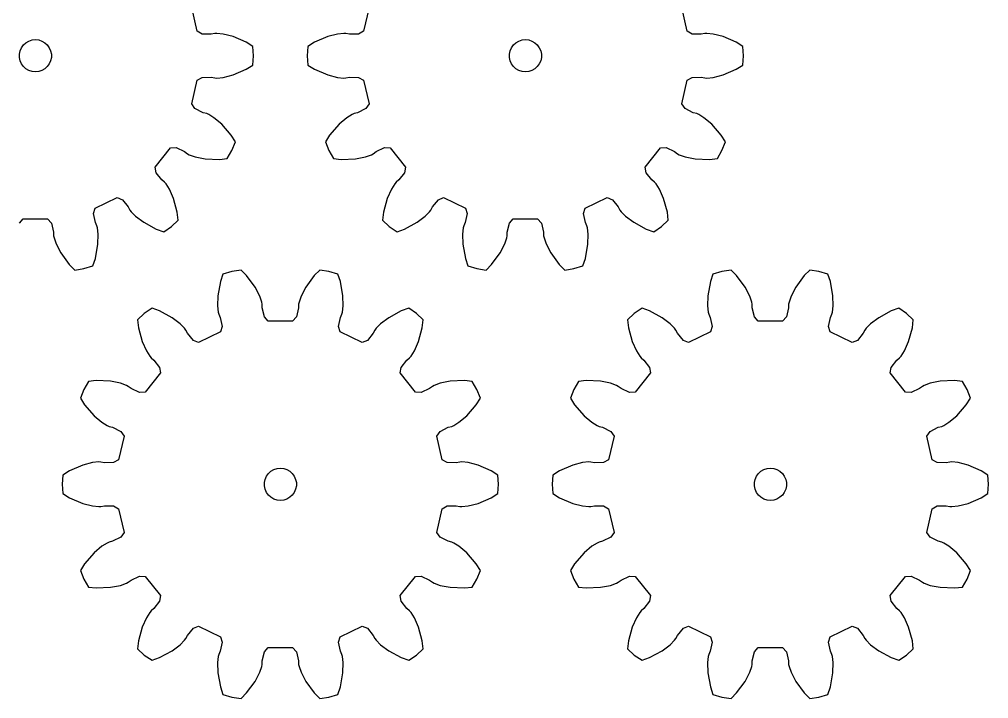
# Model space of a CAD drawing. Extents: x 0 to 178, y 0 to 240.
# Drawn here: x 87.5 to 178, y 0 to 63.4 of the extents above; entities that cross this region are included whole.
import ezdxf

# ---------------------------------------------------------------- set-up
doc = ezdxf.new("R2010")
doc.units = 0

msp = doc.modelspace()

# ---------------------------------------------------------------- linework, layer by layer
for p, q in [((104.088, 62.251), (103.581, 64.471)), ((120.137, 64.471), (119.631, 62.251)), ((149.831, 62.251), (149.325, 64.471)), ((104.554, 61.994), (104.088, 62.251)), ((105.412, 61.982), (104.554, 61.994)), ((105.741, 62.047), (105.412, 61.982)), ((105.94, 62.056), (105.741, 62.047)), ((106.514, 61.995), (105.94, 62.056)), ((107.439, 61.754), (106.514, 61.995)), ((108.665, 61.23), (107.439, 61.754)), ((116.28, 61.754), (115.054, 61.23)), ((117.204, 61.995), (116.28, 61.754)), ((117.778, 62.056), (117.204, 61.995)), ((117.977, 62.047), (117.778, 62.056)), ((118.306, 61.982), (117.977, 62.047)), ((119.165, 61.994), (118.306, 61.982)), ((119.631, 62.251), (119.165, 61.994)), ((150.297, 61.994), (149.831, 62.251)), ((151.156, 61.982), (150.297, 61.994)), ((151.485, 62.047), (151.156, 61.982)), ((151.684, 62.056), (151.485, 62.047)), ((152.258, 61.995), (151.684, 62.056)), ((153.182, 61.754), (152.258, 61.995)), ((154.408, 61.23), (153.182, 61.754)), ((87.561, 60.436), (87.688, 60.722)), ((87.688, 60.722), (87.873, 60.976)), ((87.873, 60.976), (88.106, 61.186)), ((88.106, 61.186), (88.377, 61.343)), ((88.377, 61.343), (88.675, 61.44)), ((88.675, 61.44), (88.987, 61.472)), ((88.987, 61.472), (89.299, 61.44)), ((89.299, 61.44), (89.597, 61.343)), ((89.597, 61.343), (89.869, 61.186)), ((89.869, 61.186), (90.102, 60.976)), ((90.102, 60.976), (90.286, 60.722)), ((90.286, 60.722), (90.414, 60.436)), ((109.294, 60.84), (108.665, 61.23)), ((109.359, 59.972), (109.294, 60.84)), ((114.424, 60.84), (114.359, 59.972)), ((115.054, 61.23), (114.424, 60.84)), ((133.304, 60.436), (133.432, 60.722)), ((133.432, 60.722), (133.616, 60.976)), ((133.616, 60.976), (133.849, 61.186)), ((133.849, 61.186), (134.121, 61.343)), ((134.121, 61.343), (134.419, 61.44)), ((134.419, 61.44), (134.731, 61.472)), ((134.731, 61.472), (135.043, 61.44)), ((135.043, 61.44), (135.341, 61.343)), ((135.341, 61.343), (135.613, 61.186)), ((135.613, 61.186), (135.846, 60.976)), ((135.846, 60.976), (136.03, 60.722)), ((136.03, 60.722), (136.158, 60.436)), ((155.038, 60.84), (154.408, 61.23)), ((155.103, 59.972), (155.038, 60.84)), ((87.496, 60.129), (87.561, 60.436)), ((87.496, 59.816), (87.496, 60.129)), ((87.561, 59.509), (87.496, 59.816)), ((90.414, 60.436), (90.479, 60.129)), ((90.479, 59.816), (90.414, 59.509)), ((90.479, 60.129), (90.479, 59.816)), ((109.294, 59.104), (109.359, 59.972)), ((114.359, 59.972), (114.424, 59.104)), ((133.239, 60.129), (133.304, 60.436)), ((133.239, 59.816), (133.239, 60.129)), ((133.304, 59.509), (133.239, 59.816)), ((136.158, 60.436), (136.223, 60.129)), ((136.223, 59.816), (136.158, 59.509)), ((136.223, 60.129), (136.223, 59.816)), ((155.038, 59.104), (155.103, 59.972)), ((87.688, 59.222), (87.561, 59.509)), ((87.873, 58.969), (87.688, 59.222)), ((88.106, 58.759), (87.873, 58.969)), ((90.102, 58.969), (89.869, 58.759)), ((90.286, 59.222), (90.102, 58.969)), ((90.414, 59.509), (90.286, 59.222)), ((108.665, 58.715), (109.294, 59.104)), ((114.424, 59.104), (115.054, 58.715)), ((133.432, 59.222), (133.304, 59.509)), ((133.616, 58.969), (133.432, 59.222)), ((133.849, 58.759), (133.616, 58.969)), ((135.846, 58.969), (135.613, 58.759)), ((136.03, 59.222), (135.846, 58.969)), ((136.158, 59.509), (136.03, 59.222)), ((154.408, 58.715), (155.038, 59.104)), ((88.377, 58.602), (88.106, 58.759)), ((88.675, 58.505), (88.377, 58.602)), ((88.987, 58.472), (88.675, 58.505)), ((89.299, 58.505), (88.987, 58.472)), ((89.597, 58.602), (89.299, 58.505)), ((89.869, 58.759), (89.597, 58.602)), ((104.088, 57.694), (104.554, 57.951)), ((104.554, 57.951), (105.412, 57.963)), ((105.412, 57.963), (105.741, 57.898)), ((105.94, 57.889), (106.514, 57.95)), ((106.514, 57.95), (107.439, 58.19)), ((107.439, 58.19), (108.665, 58.715)), ((115.054, 58.715), (116.28, 58.19)), ((116.28, 58.19), (117.204, 57.95)), ((117.204, 57.95), (117.778, 57.889)), ((117.977, 57.898), (118.306, 57.963)), ((118.306, 57.963), (119.165, 57.951)), ((119.165, 57.951), (119.631, 57.694)), ((134.121, 58.602), (133.849, 58.759)), ((134.419, 58.505), (134.121, 58.602)), ((134.731, 58.472), (134.419, 58.505)), ((135.043, 58.505), (134.731, 58.472)), ((135.341, 58.602), (135.043, 58.505)), ((135.613, 58.759), (135.341, 58.602)), ((149.831, 57.694), (150.297, 57.951)), ((150.297, 57.951), (151.156, 57.963)), ((151.156, 57.963), (151.485, 57.898)), ((151.684, 57.889), (152.258, 57.95)), ((152.258, 57.95), (153.182, 58.19)), ((153.182, 58.19), (154.408, 58.715)), ((103.581, 55.474), (104.088, 57.694)), ((105.741, 57.898), (105.94, 57.889)), ((117.778, 57.889), (117.977, 57.898)), ((119.631, 57.694), (120.137, 55.474)), ((149.325, 55.474), (149.831, 57.694)), ((151.485, 57.898), (151.684, 57.889)), ((103.889, 55.04), (103.581, 55.474)), ((120.137, 55.474), (119.829, 55.04)), ((149.633, 55.04), (149.325, 55.474)), ((104.657, 54.657), (103.889, 55.04)), ((104.982, 54.572), (104.657, 54.657)), ((105.165, 54.494), (104.982, 54.572)), ((105.656, 54.19), (105.165, 54.494)), ((118.553, 54.494), (118.062, 54.19)), ((118.736, 54.572), (118.553, 54.494)), ((119.061, 54.657), (118.736, 54.572)), ((119.829, 55.04), (119.061, 54.657)), ((150.401, 54.657), (149.633, 55.04)), ((150.726, 54.572), (150.401, 54.657)), ((150.909, 54.494), (150.726, 54.572)), ((151.4, 54.19), (150.909, 54.494)), ((106.385, 53.572), (105.656, 54.19)), ((107.262, 52.567), (106.385, 53.572)), ((117.334, 53.572), (116.457, 52.567)), ((118.062, 54.19), (117.334, 53.572)), ((152.128, 53.572), (151.4, 54.19)), ((153.005, 52.567), (152.128, 53.572)), ((107.66, 51.944), (107.262, 52.567)), ((116.457, 52.567), (116.059, 51.944)), ((153.403, 51.944), (153.005, 52.567)), ((107.342, 51.133), (107.66, 51.944)), ((116.059, 51.944), (116.377, 51.133)), ((153.085, 51.133), (153.403, 51.944)), ((100.184, 49.587), (101.604, 51.367)), ((101.604, 51.367), (102.135, 51.397)), ((102.135, 51.397), (102.913, 51.035)), ((102.913, 51.035), (103.182, 50.834)), ((103.182, 50.834), (103.357, 50.74)), ((103.357, 50.74), (103.901, 50.545)), ((106.907, 50.38), (107.342, 51.133)), ((116.377, 51.133), (116.812, 50.38)), ((119.817, 50.545), (120.361, 50.74)), ((120.361, 50.74), (120.536, 50.834)), ((120.536, 50.834), (120.805, 51.035)), ((120.805, 51.035), (121.583, 51.397)), ((121.583, 51.397), (122.115, 51.367)), ((122.115, 51.367), (123.534, 49.587)), ((145.928, 49.587), (147.347, 51.367)), ((147.347, 51.367), (147.879, 51.397)), ((147.879, 51.397), (148.657, 51.035)), ((148.657, 51.035), (148.926, 50.834)), ((148.926, 50.834), (149.101, 50.74)), ((149.101, 50.74), (149.645, 50.545)), ((152.65, 50.38), (153.085, 51.133)), ((103.901, 50.545), (104.838, 50.361)), ((104.838, 50.361), (106.171, 50.302)), ((106.171, 50.302), (106.907, 50.38)), ((116.812, 50.38), (117.548, 50.302)), ((117.548, 50.302), (118.88, 50.361)), ((118.88, 50.361), (119.817, 50.545)), ((149.645, 50.545), (150.582, 50.361)), ((150.582, 50.361), (151.914, 50.302)), ((151.914, 50.302), (152.65, 50.38)), ((100.273, 49.063), (100.184, 49.587)), ((100.799, 48.384), (100.273, 49.063)), ((123.445, 49.063), (122.919, 48.384)), ((123.534, 49.587), (123.445, 49.063)), ((146.017, 49.063), (145.928, 49.587)), ((146.543, 48.384), (146.017, 49.063)), ((101.055, 48.167), (100.799, 48.384)), ((101.186, 48.017), (101.055, 48.167)), ((101.497, 47.53), (101.186, 48.017)), ((122.532, 48.017), (122.222, 47.53)), ((122.663, 48.167), (122.532, 48.017)), ((122.919, 48.384), (122.663, 48.167)), ((146.799, 48.167), (146.543, 48.384)), ((146.93, 48.017), (146.799, 48.167)), ((147.24, 47.53), (146.93, 48.017)), ((101.885, 46.657), (101.497, 47.53)), ((122.222, 47.53), (121.834, 46.657)), ((147.628, 46.657), (147.24, 47.53)), ((94.569, 45.758), (96.621, 46.746)), ((96.621, 46.746), (97.112, 46.542)), ((97.112, 46.542), (97.657, 45.878)), ((102.239, 45.372), (101.885, 46.657)), ((121.834, 46.657), (121.479, 45.372)), ((126.062, 45.878), (126.606, 46.542)), ((126.606, 46.542), (127.098, 46.746)), ((127.098, 46.746), (129.149, 45.758)), ((140.313, 45.758), (142.364, 46.746)), ((142.364, 46.746), (142.856, 46.542)), ((142.856, 46.542), (143.4, 45.878)), ((147.983, 45.372), (147.628, 46.657)), ((94.422, 45.246), (94.569, 45.758)), ((94.601, 44.407), (94.422, 45.246)), ((97.657, 45.878), (97.812, 45.58)), ((97.812, 45.58), (97.929, 45.419)), ((97.929, 45.419), (98.334, 45.008)), ((102.327, 44.637), (102.239, 45.372)), ((121.479, 45.372), (121.391, 44.637)), ((125.385, 45.008), (125.79, 45.419)), ((125.79, 45.419), (125.907, 45.58)), ((125.907, 45.58), (126.062, 45.878)), ((129.296, 45.246), (129.117, 44.407)), ((129.149, 45.758), (129.296, 45.246)), ((140.166, 45.246), (140.313, 45.758)), ((140.345, 44.407), (140.166, 45.246)), ((143.4, 45.878), (143.555, 45.58)), ((143.555, 45.58), (143.672, 45.419)), ((143.672, 45.419), (144.077, 45.008)), ((148.071, 44.637), (147.983, 45.372)), ((87.494, 44.346), (87.849, 44.744)), ((87.849, 44.744), (90.126, 44.744)), ((90.126, 44.744), (90.48, 44.346)), ((90.48, 44.346), (90.683, 43.512)), ((94.738, 44.1), (94.601, 44.407)), ((98.334, 45.008), (99.098, 44.435)), ((99.098, 44.435), (100.273, 43.804)), ((101.689, 44.045), (102.327, 44.637)), ((121.391, 44.637), (122.029, 44.045)), ((123.445, 43.804), (124.62, 44.435)), ((124.62, 44.435), (125.385, 45.008)), ((129.117, 44.407), (128.98, 44.1)), ((133.035, 43.512), (133.238, 44.346)), ((133.238, 44.346), (133.592, 44.744)), ((133.592, 44.744), (135.87, 44.744)), ((135.87, 44.744), (136.224, 44.346)), ((136.224, 44.346), (136.427, 43.512)), ((140.482, 44.1), (140.345, 44.407)), ((144.077, 45.008), (144.842, 44.435)), ((144.842, 44.435), (146.017, 43.804)), ((147.433, 44.045), (148.071, 44.637)), ((90.683, 43.512), (90.693, 43.177)), ((94.791, 43.908), (94.738, 44.1)), ((94.859, 43.335), (94.791, 43.908)), ((100.273, 43.804), (100.97, 43.555)), ((100.97, 43.555), (101.689, 44.045)), ((122.029, 44.045), (122.749, 43.555)), ((122.749, 43.555), (123.445, 43.804)), ((128.928, 43.908), (128.859, 43.335)), ((128.98, 44.1), (128.928, 43.908)), ((133.025, 43.177), (133.035, 43.512)), ((136.427, 43.512), (136.437, 43.177)), ((140.534, 43.908), (140.482, 44.1)), ((140.603, 43.335), (140.534, 43.908)), ((146.017, 43.804), (146.713, 43.555)), ((146.713, 43.555), (147.433, 44.045)), ((90.693, 43.177), (90.729, 42.981)), ((90.729, 42.981), (90.916, 42.435)), ((94.83, 42.38), (94.859, 43.335)), ((128.859, 43.335), (128.888, 42.38)), ((132.803, 42.435), (132.99, 42.981)), ((132.99, 42.981), (133.025, 43.177)), ((136.437, 43.177), (136.472, 42.981)), ((136.472, 42.981), (136.659, 42.435)), ((140.574, 42.38), (140.603, 43.335)), ((90.916, 42.435), (91.356, 41.587)), ((94.592, 41.068), (94.83, 42.38)), ((128.888, 42.38), (129.127, 41.068)), ((132.362, 41.587), (132.803, 42.435)), ((136.659, 42.435), (137.1, 41.587)), ((140.335, 41.068), (140.574, 42.38)), ((91.356, 41.587), (92.14, 40.509)), ((94.352, 40.368), (94.592, 41.068)), ((129.127, 41.068), (129.366, 40.368)), ((131.578, 40.509), (132.362, 41.587)), ((137.1, 41.587), (137.884, 40.509)), ((140.096, 40.368), (140.335, 41.068)), ((92.14, 40.509), (92.66, 39.982)), ((92.66, 39.982), (93.52, 40.111)), ((93.52, 40.111), (94.352, 40.368)), ((107.326, 39.852), (106.494, 39.595)), ((108.187, 39.982), (107.326, 39.852)), ((108.706, 39.455), (108.187, 39.982)), ((115.532, 39.982), (115.012, 39.455)), ((116.392, 39.852), (115.532, 39.982)), ((117.224, 39.595), (116.392, 39.852)), ((129.366, 40.368), (130.198, 40.111)), ((130.198, 40.111), (131.059, 39.982)), ((131.059, 39.982), (131.578, 40.509)), ((137.884, 40.509), (138.403, 39.982)), ((138.403, 39.982), (139.264, 40.111)), ((139.264, 40.111), (140.096, 40.368)), ((153.07, 39.852), (152.238, 39.595)), ((153.93, 39.982), (153.07, 39.852)), ((154.45, 39.455), (153.93, 39.982)), ((161.275, 39.982), (160.756, 39.455)), ((162.136, 39.852), (161.275, 39.982)), ((162.968, 39.595), (162.136, 39.852)), ((106.494, 39.595), (106.255, 38.895)), ((109.491, 38.376), (108.706, 39.455)), ((115.012, 39.455), (114.228, 38.376)), ((117.464, 38.895), (117.224, 39.595)), ((152.238, 39.595), (151.998, 38.895)), ((155.234, 38.376), (154.45, 39.455)), ((160.756, 39.455), (159.971, 38.376)), ((163.207, 38.895), (162.968, 39.595)), ((106.255, 38.895), (106.016, 37.583)), ((109.931, 37.528), (109.491, 38.376)), ((114.228, 38.376), (113.787, 37.528)), ((117.702, 37.583), (117.464, 38.895)), ((151.998, 38.895), (151.76, 37.583)), ((155.675, 37.528), (155.234, 38.376)), ((159.971, 38.376), (159.531, 37.528)), ((163.446, 37.583), (163.207, 38.895)), ((106.016, 37.583), (105.987, 36.628)), ((110.118, 36.982), (109.931, 37.528)), ((113.787, 37.528), (113.601, 36.982)), ((117.731, 36.628), (117.702, 37.583)), ((151.76, 37.583), (151.731, 36.628)), ((155.861, 36.982), (155.675, 37.528)), ((159.531, 37.528), (159.344, 36.982)), ((163.475, 36.628), (163.446, 37.583)), ((99.877, 36.408), (99.158, 35.918)), ((100.573, 36.159), (99.877, 36.408)), ((105.987, 36.628), (106.056, 36.055)), ((110.153, 36.786), (110.118, 36.982)), ((110.164, 36.451), (110.153, 36.786)), ((110.366, 35.617), (110.164, 36.451)), ((113.555, 36.451), (113.352, 35.617)), ((113.565, 36.786), (113.555, 36.451)), ((113.601, 36.982), (113.565, 36.786)), ((117.663, 36.055), (117.731, 36.628)), ((123.842, 36.408), (123.145, 36.159)), ((124.561, 35.918), (123.842, 36.408)), ((145.62, 36.408), (144.901, 35.918)), ((146.317, 36.159), (145.62, 36.408)), ((151.731, 36.628), (151.799, 36.055)), ((155.897, 36.786), (155.861, 36.982)), ((155.907, 36.451), (155.897, 36.786)), ((156.11, 35.617), (155.907, 36.451)), ((159.298, 36.451), (159.096, 35.617)), ((159.309, 36.786), (159.298, 36.451)), ((159.344, 36.982), (159.309, 36.786)), ((163.406, 36.055), (163.475, 36.628)), ((169.585, 36.408), (168.889, 36.159)), ((170.304, 35.918), (169.585, 36.408)), ((99.158, 35.918), (98.519, 35.326)), ((98.519, 35.326), (98.608, 34.591)), ((101.748, 35.528), (100.573, 36.159)), ((102.513, 34.955), (101.748, 35.528)), ((106.056, 36.055), (106.109, 35.863)), ((106.109, 35.863), (106.245, 35.556)), ((106.245, 35.556), (106.424, 34.717)), ((110.721, 35.22), (110.366, 35.617)), ((113.352, 35.617), (112.998, 35.22)), ((117.294, 34.717), (117.473, 35.556)), ((117.473, 35.556), (117.61, 35.863)), ((117.61, 35.863), (117.663, 36.055)), ((121.97, 35.528), (121.206, 34.955)), ((123.145, 36.159), (121.97, 35.528)), ((125.199, 35.326), (124.561, 35.918)), ((125.111, 34.591), (125.199, 35.326)), ((144.901, 35.918), (144.263, 35.326)), ((144.263, 35.326), (144.351, 34.591)), ((147.492, 35.528), (146.317, 36.159)), ((148.256, 34.955), (147.492, 35.528)), ((151.799, 36.055), (151.852, 35.863)), ((151.852, 35.863), (151.989, 35.556)), ((151.989, 35.556), (152.168, 34.717)), ((156.464, 35.22), (156.11, 35.617)), ((159.096, 35.617), (158.741, 35.22)), ((163.038, 34.717), (163.217, 35.556)), ((163.217, 35.556), (163.353, 35.863)), ((163.353, 35.863), (163.406, 36.055)), ((167.714, 35.528), (166.949, 34.955)), ((168.889, 36.159), (167.714, 35.528)), ((170.943, 35.326), (170.304, 35.918)), ((170.854, 34.591), (170.943, 35.326)), ((98.608, 34.591), (98.962, 33.306)), ((102.918, 34.544), (102.513, 34.955)), ((103.035, 34.383), (102.918, 34.544)), ((103.19, 34.085), (103.035, 34.383)), ((106.424, 34.717), (106.277, 34.206)), ((112.998, 35.22), (110.721, 35.22)), ((117.441, 34.206), (117.294, 34.717)), ((120.683, 34.383), (120.529, 34.085)), ((120.8, 34.544), (120.683, 34.383)), ((121.206, 34.955), (120.8, 34.544)), ((124.757, 33.306), (125.111, 34.591)), ((144.351, 34.591), (144.705, 33.306)), ((148.662, 34.544), (148.256, 34.955)), ((148.779, 34.383), (148.662, 34.544)), ((148.933, 34.085), (148.779, 34.383)), ((152.168, 34.717), (152.021, 34.206)), ((158.741, 35.22), (156.464, 35.22)), ((163.185, 34.206), (163.038, 34.717)), ((166.427, 34.383), (166.272, 34.085)), ((166.544, 34.544), (166.427, 34.383)), ((166.949, 34.955), (166.544, 34.544)), ((170.5, 33.306), (170.854, 34.591)), ((103.734, 33.421), (103.19, 34.085)), ((106.277, 34.206), (104.226, 33.218)), ((119.493, 33.218), (117.441, 34.206)), ((120.529, 34.085), (119.984, 33.421)), ((149.478, 33.421), (148.933, 34.085)), ((152.021, 34.206), (149.969, 33.218)), ((165.236, 33.218), (163.185, 34.206)), ((166.272, 34.085), (165.728, 33.421)), ((98.962, 33.306), (99.35, 32.433)), ((104.226, 33.218), (103.734, 33.421)), ((119.984, 33.421), (119.493, 33.218)), ((124.368, 32.433), (124.757, 33.306)), ((144.705, 33.306), (145.094, 32.433)), ((149.969, 33.218), (149.478, 33.421)), ((165.728, 33.421), (165.236, 33.218)), ((170.112, 32.433), (170.5, 33.306)), ((99.35, 32.433), (99.66, 31.946)), ((99.66, 31.946), (99.791, 31.796)), ((99.791, 31.796), (100.047, 31.579)), ((123.671, 31.579), (123.927, 31.796)), ((123.927, 31.796), (124.058, 31.946)), ((124.058, 31.946), (124.368, 32.433)), ((145.094, 32.433), (145.404, 31.946)), ((145.404, 31.946), (145.535, 31.796)), ((145.535, 31.796), (145.791, 31.579)), ((169.415, 31.579), (169.671, 31.796)), ((169.671, 31.796), (169.802, 31.946)), ((169.802, 31.946), (170.112, 32.433)), ((100.047, 31.579), (100.573, 30.901)), ((100.573, 30.901), (100.663, 30.376)), ((123.056, 30.376), (123.145, 30.901)), ((123.145, 30.901), (123.671, 31.579)), ((145.791, 31.579), (146.317, 30.901)), ((146.317, 30.901), (146.406, 30.376)), ((168.799, 30.376), (168.889, 30.901)), ((168.889, 30.901), (169.415, 31.579)), ((100.663, 30.376), (99.243, 28.596)), ((124.475, 28.596), (123.056, 30.376)), ((146.406, 30.376), (144.987, 28.596)), ((170.219, 28.596), (168.799, 30.376)), ((93.94, 29.584), (93.505, 28.83)), ((94.676, 29.661), (93.94, 29.584)), ((96.008, 29.602), (94.676, 29.661)), ((96.946, 29.418), (96.008, 29.602)), ((97.489, 29.223), (96.946, 29.418)), ((97.664, 29.129), (97.489, 29.223)), ((97.933, 28.928), (97.664, 29.129)), ((126.054, 29.129), (125.785, 28.928)), ((126.229, 29.223), (126.054, 29.129)), ((126.773, 29.418), (126.229, 29.223)), ((127.71, 29.602), (126.773, 29.418)), ((129.042, 29.661), (127.71, 29.602)), ((129.778, 29.584), (129.042, 29.661)), ((130.214, 28.83), (129.778, 29.584)), ((139.684, 29.584), (139.248, 28.83)), ((140.42, 29.661), (139.684, 29.584)), ((141.752, 29.602), (140.42, 29.661)), ((142.689, 29.418), (141.752, 29.602)), ((143.233, 29.223), (142.689, 29.418)), ((143.408, 29.129), (143.233, 29.223)), ((143.677, 28.928), (143.408, 29.129)), ((171.798, 29.129), (171.529, 28.928)), ((171.973, 29.223), (171.798, 29.129)), ((172.516, 29.418), (171.973, 29.223)), ((173.454, 29.602), (172.516, 29.418)), ((174.786, 29.661), (173.454, 29.602)), ((175.522, 29.584), (174.786, 29.661)), ((175.957, 28.83), (175.522, 29.584)), ((93.505, 28.83), (93.187, 28.02)), ((98.711, 28.566), (97.933, 28.928)), ((99.243, 28.596), (98.711, 28.566)), ((125.007, 28.566), (124.475, 28.596)), ((125.785, 28.928), (125.007, 28.566)), ((130.532, 28.02), (130.214, 28.83)), ((139.248, 28.83), (138.93, 28.02)), ((144.455, 28.566), (143.677, 28.928)), ((144.987, 28.596), (144.455, 28.566)), ((170.751, 28.566), (170.219, 28.596)), ((171.529, 28.928), (170.751, 28.566)), ((176.275, 28.02), (175.957, 28.83)), ((93.187, 28.02), (93.585, 27.396)), ((93.585, 27.396), (94.462, 26.391)), ((129.256, 26.391), (130.133, 27.396)), ((130.133, 27.396), (130.532, 28.02)), ((138.93, 28.02), (139.329, 27.396)), ((139.329, 27.396), (140.206, 26.391)), ((175, 26.391), (175.877, 27.396)), ((175.877, 27.396), (176.275, 28.02)), ((94.462, 26.391), (95.19, 25.773)), ((128.528, 25.773), (129.256, 26.391)), ((140.206, 26.391), (140.934, 25.773)), ((174.272, 25.773), (175, 26.391)), ((95.19, 25.773), (95.681, 25.469)), ((95.681, 25.469), (95.864, 25.391)), ((95.864, 25.391), (96.189, 25.307)), ((127.529, 25.307), (127.854, 25.391)), ((127.854, 25.391), (128.037, 25.469)), ((128.037, 25.469), (128.528, 25.773)), ((140.934, 25.773), (141.425, 25.469)), ((141.425, 25.469), (141.608, 25.391)), ((141.608, 25.391), (141.933, 25.307)), ((173.273, 25.307), (173.598, 25.391)), ((173.598, 25.391), (173.781, 25.469)), ((173.781, 25.469), (174.272, 25.773)), ((96.189, 25.307), (96.957, 24.923)), ((97.265, 24.49), (96.759, 22.27)), ((96.957, 24.923), (97.265, 24.49)), ((126.453, 24.49), (126.761, 24.923)), ((126.96, 22.27), (126.453, 24.49)), ((126.761, 24.923), (127.529, 25.307)), ((141.933, 25.307), (142.701, 24.923)), ((143.009, 24.49), (142.502, 22.27)), ((142.701, 24.923), (143.009, 24.49)), ((172.197, 24.49), (172.505, 24.923)), ((172.703, 22.27), (172.197, 24.49)), ((172.505, 24.923), (173.273, 25.307)), ((93.408, 21.773), (92.182, 21.248)), ((94.332, 22.013), (93.408, 21.773)), ((94.906, 22.074), (94.332, 22.013)), ((95.105, 22.065), (94.906, 22.074)), ((95.435, 22), (95.105, 22.065)), ((96.293, 22.012), (95.435, 22)), ((96.759, 22.27), (96.293, 22.012)), ((127.426, 22.012), (126.96, 22.27)), ((128.284, 22), (127.426, 22.012)), ((128.613, 22.065), (128.284, 22)), ((128.812, 22.074), (128.613, 22.065)), ((129.386, 22.013), (128.812, 22.074)), ((130.311, 21.773), (129.386, 22.013)), ((131.537, 21.248), (130.311, 21.773)), ((139.151, 21.773), (137.925, 21.248)), ((140.076, 22.013), (139.151, 21.773)), ((140.65, 22.074), (140.076, 22.013)), ((140.849, 22.065), (140.65, 22.074)), ((141.178, 22), (140.849, 22.065)), ((142.036, 22.012), (141.178, 22)), ((142.502, 22.27), (142.036, 22.012)), ((173.169, 22.012), (172.703, 22.27)), ((174.027, 22), (173.169, 22.012)), ((174.357, 22.065), (174.027, 22)), ((174.556, 22.074), (174.357, 22.065)), ((175.13, 22.013), (174.556, 22.074)), ((176.054, 21.773), (175.13, 22.013)), ((177.28, 21.248), (176.054, 21.773)), ((91.552, 20.859), (91.487, 19.991)), ((92.182, 21.248), (91.552, 20.859)), ((110.56, 20.741), (110.744, 20.994)), ((110.744, 20.994), (110.977, 21.204)), ((110.977, 21.204), (111.249, 21.361)), ((111.249, 21.361), (111.547, 21.458)), ((111.547, 21.458), (111.859, 21.491)), ((111.859, 21.491), (112.171, 21.458)), ((112.171, 21.458), (112.469, 21.361)), ((112.469, 21.361), (112.741, 21.204)), ((112.741, 21.204), (112.974, 20.994)), ((112.974, 20.994), (113.158, 20.741)), ((132.166, 20.859), (131.537, 21.248)), ((132.231, 19.991), (132.166, 20.859)), ((137.296, 20.859), (137.231, 19.991)), ((137.925, 21.248), (137.296, 20.859)), ((156.304, 20.741), (156.488, 20.994)), ((156.488, 20.994), (156.721, 21.204)), ((156.721, 21.204), (156.993, 21.361)), ((156.993, 21.361), (157.291, 21.458)), ((157.291, 21.458), (157.603, 21.491)), ((157.603, 21.491), (157.915, 21.458)), ((157.915, 21.458), (158.213, 21.361)), ((158.213, 21.361), (158.485, 21.204)), ((158.485, 21.204), (158.718, 20.994)), ((158.718, 20.994), (158.902, 20.741)), ((177.91, 20.859), (177.28, 21.248)), ((177.975, 19.991), (177.91, 20.859)), ((91.487, 19.991), (91.552, 19.123)), ((110.367, 20.148), (110.433, 20.454)), ((110.367, 19.834), (110.367, 20.148)), ((110.433, 20.454), (110.56, 20.741)), ((113.158, 20.741), (113.286, 20.454)), ((113.286, 20.454), (113.351, 20.148)), ((113.351, 20.148), (113.351, 19.834)), ((132.166, 19.123), (132.231, 19.991)), ((137.231, 19.991), (137.296, 19.123)), ((156.111, 20.148), (156.176, 20.454)), ((156.111, 19.834), (156.111, 20.148)), ((156.176, 20.454), (156.304, 20.741)), ((158.902, 20.741), (159.029, 20.454)), ((159.029, 20.454), (159.095, 20.148)), ((159.095, 20.148), (159.095, 19.834)), ((177.91, 19.123), (177.975, 19.991)), ((91.552, 19.123), (92.182, 18.734)), ((110.433, 19.527), (110.367, 19.834)), ((110.56, 19.241), (110.433, 19.527)), ((110.744, 18.987), (110.56, 19.241)), ((113.158, 19.241), (112.974, 18.987)), ((113.286, 19.527), (113.158, 19.241)), ((113.351, 19.834), (113.286, 19.527)), ((131.537, 18.734), (132.166, 19.123)), ((137.296, 19.123), (137.925, 18.734)), ((156.176, 19.527), (156.111, 19.834)), ((156.304, 19.241), (156.176, 19.527)), ((156.488, 18.987), (156.304, 19.241)), ((158.902, 19.241), (158.718, 18.987)), ((159.029, 19.527), (158.902, 19.241)), ((159.095, 19.834), (159.029, 19.527)), ((177.28, 18.734), (177.91, 19.123)), ((92.182, 18.734), (93.408, 18.209)), ((93.408, 18.209), (94.332, 17.968)), ((110.977, 18.777), (110.744, 18.987)), ((111.249, 18.62), (110.977, 18.777)), ((111.547, 18.524), (111.249, 18.62)), ((111.859, 18.491), (111.547, 18.524)), ((112.171, 18.524), (111.859, 18.491)), ((112.469, 18.62), (112.171, 18.524)), ((112.741, 18.777), (112.469, 18.62)), ((112.974, 18.987), (112.741, 18.777)), ((129.386, 17.968), (130.311, 18.209)), ((130.311, 18.209), (131.537, 18.734)), ((137.925, 18.734), (139.151, 18.209)), ((139.151, 18.209), (140.076, 17.968)), ((156.721, 18.777), (156.488, 18.987)), ((156.993, 18.62), (156.721, 18.777)), ((157.291, 18.524), (156.993, 18.62)), ((157.603, 18.491), (157.291, 18.524)), ((157.915, 18.524), (157.603, 18.491)), ((158.213, 18.62), (157.915, 18.524)), ((158.485, 18.777), (158.213, 18.62)), ((158.718, 18.987), (158.485, 18.777)), ((175.13, 17.968), (176.054, 18.209)), ((176.054, 18.209), (177.28, 18.734)), ((94.332, 17.968), (94.906, 17.908)), ((94.906, 17.908), (95.105, 17.916)), ((95.105, 17.916), (95.435, 17.981)), ((95.435, 17.981), (96.293, 17.969)), ((96.293, 17.969), (96.759, 17.712)), ((96.759, 17.712), (97.265, 15.492)), ((126.453, 15.492), (126.96, 17.712)), ((126.96, 17.712), (127.426, 17.969)), ((127.426, 17.969), (128.284, 17.981)), ((128.284, 17.981), (128.613, 17.916)), ((128.613, 17.916), (128.812, 17.908)), ((128.812, 17.908), (129.386, 17.968)), ((140.076, 17.968), (140.65, 17.908)), ((140.65, 17.908), (140.849, 17.916)), ((140.849, 17.916), (141.178, 17.981)), ((141.178, 17.981), (142.036, 17.969)), ((142.036, 17.969), (142.502, 17.712)), ((142.502, 17.712), (143.009, 15.492)), ((172.197, 15.492), (172.703, 17.712)), ((172.703, 17.712), (173.169, 17.969)), ((173.169, 17.969), (174.027, 17.981)), ((174.027, 17.981), (174.357, 17.916)), ((174.357, 17.916), (174.556, 17.908)), ((174.556, 17.908), (175.13, 17.968)), ((97.265, 15.492), (96.957, 15.058)), ((126.761, 15.058), (126.453, 15.492)), ((143.009, 15.492), (142.701, 15.058)), ((172.505, 15.058), (172.197, 15.492)), ((95.681, 14.512), (95.19, 14.208)), ((95.864, 14.59), (95.681, 14.512)), ((96.189, 14.675), (95.864, 14.59)), ((96.957, 15.058), (96.189, 14.675)), ((127.529, 14.675), (126.761, 15.058)), ((127.854, 14.59), (127.529, 14.675)), ((128.037, 14.512), (127.854, 14.59)), ((128.528, 14.208), (128.037, 14.512)), ((141.425, 14.512), (140.934, 14.208)), ((141.608, 14.59), (141.425, 14.512)), ((141.933, 14.675), (141.608, 14.59)), ((142.701, 15.058), (141.933, 14.675)), ((173.273, 14.675), (172.505, 15.058)), ((173.598, 14.59), (173.273, 14.675)), ((173.781, 14.512), (173.598, 14.59)), ((174.272, 14.208), (173.781, 14.512)), ((94.462, 13.59), (93.585, 12.586)), ((95.19, 14.208), (94.462, 13.59)), ((129.256, 13.59), (128.528, 14.208)), ((130.133, 12.586), (129.256, 13.59)), ((140.206, 13.59), (139.329, 12.586)), ((140.934, 14.208), (140.206, 13.59)), ((175, 13.59), (174.272, 14.208)), ((175.877, 12.586), (175, 13.59)), ((93.585, 12.586), (93.187, 11.962)), ((93.187, 11.962), (93.505, 11.152)), ((130.532, 11.962), (130.133, 12.586)), ((130.214, 11.152), (130.532, 11.962)), ((139.329, 12.586), (138.93, 11.962)), ((138.93, 11.962), (139.248, 11.152)), ((176.275, 11.962), (175.877, 12.586)), ((175.957, 11.152), (176.275, 11.962)), ((93.505, 11.152), (93.94, 10.398)), ((97.664, 10.853), (97.933, 11.054)), ((97.933, 11.054), (98.711, 11.415)), ((98.711, 11.415), (99.243, 11.386)), ((99.243, 11.386), (100.663, 9.606)), ((123.056, 9.606), (124.475, 11.386)), ((124.475, 11.386), (125.007, 11.415)), ((125.007, 11.415), (125.785, 11.054)), ((125.785, 11.054), (126.054, 10.853)), ((129.778, 10.398), (130.214, 11.152)), ((139.248, 11.152), (139.684, 10.398)), ((143.408, 10.853), (143.677, 11.054)), ((143.677, 11.054), (144.455, 11.415)), ((144.455, 11.415), (144.987, 11.386)), ((144.987, 11.386), (146.406, 9.606)), ((168.799, 9.606), (170.219, 11.386)), ((170.219, 11.386), (170.751, 11.415)), ((170.751, 11.415), (171.529, 11.054)), ((171.529, 11.054), (171.798, 10.853)), ((175.522, 10.398), (175.957, 11.152)), ((93.94, 10.398), (94.676, 10.32)), ((94.676, 10.32), (96.008, 10.38)), ((96.008, 10.38), (96.946, 10.564)), ((96.946, 10.564), (97.489, 10.758)), ((97.489, 10.758), (97.664, 10.853)), ((126.054, 10.853), (126.229, 10.758)), ((126.229, 10.758), (126.773, 10.564)), ((126.773, 10.564), (127.71, 10.38)), ((127.71, 10.38), (129.042, 10.32)), ((129.042, 10.32), (129.778, 10.398)), ((139.684, 10.398), (140.42, 10.32)), ((140.42, 10.32), (141.752, 10.38)), ((141.752, 10.38), (142.689, 10.564)), ((142.689, 10.564), (143.233, 10.758)), ((143.233, 10.758), (143.408, 10.853)), ((171.798, 10.853), (171.973, 10.758)), ((171.973, 10.758), (172.516, 10.564)), ((172.516, 10.564), (173.454, 10.38)), ((173.454, 10.38), (174.786, 10.32)), ((174.786, 10.32), (175.522, 10.398)), ((100.573, 9.081), (100.047, 8.403)), ((100.663, 9.606), (100.573, 9.081)), ((123.145, 9.081), (123.056, 9.606)), ((123.671, 8.403), (123.145, 9.081)), ((146.317, 9.081), (145.791, 8.403)), ((146.406, 9.606), (146.317, 9.081)), ((168.889, 9.081), (168.799, 9.606)), ((169.415, 8.403), (168.889, 9.081)), ((99.791, 8.185), (99.66, 8.035)), ((100.047, 8.403), (99.791, 8.185)), ((123.927, 8.185), (123.671, 8.403)), ((124.058, 8.035), (123.927, 8.185)), ((145.535, 8.185), (145.404, 8.035)), ((145.791, 8.403), (145.535, 8.185)), ((169.671, 8.185), (169.415, 8.403)), ((169.802, 8.035), (169.671, 8.185)), ((99.35, 7.549), (98.962, 6.676)), ((99.66, 8.035), (99.35, 7.549)), ((124.368, 7.549), (124.058, 8.035)), ((124.757, 6.676), (124.368, 7.549)), ((145.094, 7.549), (144.705, 6.676)), ((145.404, 8.035), (145.094, 7.549)), ((170.112, 7.549), (169.802, 8.035)), ((170.5, 6.676), (170.112, 7.549)), ((98.962, 6.676), (98.608, 5.39)), ((103.19, 5.897), (103.734, 6.56)), ((103.734, 6.56), (104.226, 6.764)), ((104.226, 6.764), (106.277, 5.776)), ((117.441, 5.776), (119.493, 6.764)), ((119.493, 6.764), (119.984, 6.56)), ((119.984, 6.56), (120.529, 5.897)), ((125.111, 5.39), (124.757, 6.676)), ((144.705, 6.676), (144.351, 5.39)), ((148.933, 5.897), (149.478, 6.56)), ((149.478, 6.56), (149.969, 6.764)), ((149.969, 6.764), (152.021, 5.776)), ((163.185, 5.776), (165.236, 6.764)), ((165.236, 6.764), (165.728, 6.56)), ((165.728, 6.56), (166.272, 5.897)), ((170.854, 5.39), (170.5, 6.676)), ((102.513, 5.027), (102.918, 5.438)), ((102.918, 5.438), (103.035, 5.599)), ((103.035, 5.599), (103.19, 5.897)), ((106.277, 5.776), (106.424, 5.265)), ((117.294, 5.265), (117.441, 5.776)), ((120.529, 5.897), (120.683, 5.599)), ((120.683, 5.599), (120.8, 5.438)), ((120.8, 5.438), (121.206, 5.027)), ((148.256, 5.027), (148.662, 5.438)), ((148.662, 5.438), (148.779, 5.599)), ((148.779, 5.599), (148.933, 5.897)), ((152.021, 5.776), (152.168, 5.265)), ((163.038, 5.265), (163.185, 5.776)), ((166.272, 5.897), (166.427, 5.599)), ((166.427, 5.599), (166.544, 5.438)), ((166.544, 5.438), (166.949, 5.027)), ((98.608, 5.39), (98.519, 4.655)), ((98.519, 4.655), (99.158, 4.063)), ((101.748, 4.454), (102.513, 5.027)), ((106.424, 5.265), (106.245, 4.425)), ((110.366, 4.365), (110.721, 4.762)), ((110.721, 4.762), (112.998, 4.762)), ((112.998, 4.762), (113.352, 4.365)), ((117.473, 4.425), (117.294, 5.265)), ((121.206, 5.027), (121.97, 4.454)), ((124.561, 4.063), (125.199, 4.655)), ((125.199, 4.655), (125.111, 5.39)), ((144.351, 5.39), (144.263, 4.655)), ((144.263, 4.655), (144.901, 4.063)), ((147.492, 4.454), (148.256, 5.027)), ((152.168, 5.265), (151.989, 4.425)), ((156.11, 4.365), (156.464, 4.762)), ((156.464, 4.762), (158.741, 4.762)), ((158.741, 4.762), (159.096, 4.365)), ((163.217, 4.425), (163.038, 5.265)), ((166.949, 5.027), (167.714, 4.454)), ((170.304, 4.063), (170.943, 4.655)), ((170.943, 4.655), (170.854, 5.39)), ((99.158, 4.063), (99.877, 3.573)), ((99.877, 3.573), (100.573, 3.822)), ((100.573, 3.822), (101.748, 4.454)), ((106.056, 3.926), (105.987, 3.353)), ((106.109, 4.118), (106.056, 3.926)), ((106.245, 4.425), (106.109, 4.118)), ((110.164, 3.531), (110.366, 4.365)), ((113.352, 4.365), (113.555, 3.531)), ((117.61, 4.118), (117.473, 4.425)), ((117.663, 3.926), (117.61, 4.118)), ((117.731, 3.353), (117.663, 3.926)), ((121.97, 4.454), (123.145, 3.822)), ((123.145, 3.822), (123.842, 3.573)), ((123.842, 3.573), (124.561, 4.063)), ((144.901, 4.063), (145.62, 3.573)), ((145.62, 3.573), (146.317, 3.822)), ((146.317, 3.822), (147.492, 4.454)), ((151.799, 3.926), (151.731, 3.353)), ((151.852, 4.118), (151.799, 3.926)), ((151.989, 4.425), (151.852, 4.118)), ((155.907, 3.531), (156.11, 4.365)), ((159.096, 4.365), (159.298, 3.531)), ((163.353, 4.118), (163.217, 4.425)), ((163.406, 3.926), (163.353, 4.118)), ((163.475, 3.353), (163.406, 3.926)), ((167.714, 4.454), (168.889, 3.822)), ((168.889, 3.822), (169.585, 3.573)), ((169.585, 3.573), (170.304, 4.063)), ((105.987, 3.353), (106.016, 2.398)), ((109.931, 2.453), (110.118, 2.999)), ((110.118, 2.999), (110.153, 3.195)), ((110.153, 3.195), (110.164, 3.531)), ((113.555, 3.531), (113.565, 3.195)), ((113.565, 3.195), (113.601, 2.999)), ((113.601, 2.999), (113.787, 2.453)), ((117.702, 2.398), (117.731, 3.353)), ((151.731, 3.353), (151.76, 2.398)), ((155.675, 2.453), (155.861, 2.999)), ((155.861, 2.999), (155.897, 3.195)), ((155.897, 3.195), (155.907, 3.531)), ((159.298, 3.531), (159.309, 3.195)), ((159.309, 3.195), (159.344, 2.999)), ((159.344, 2.999), (159.531, 2.453)), ((163.446, 2.398), (163.475, 3.353)), ((106.016, 2.398), (106.255, 1.086)), ((109.491, 1.605), (109.931, 2.453)), ((113.787, 2.453), (114.228, 1.605)), ((117.464, 1.086), (117.702, 2.398)), ((151.76, 2.398), (151.998, 1.086)), ((155.234, 1.605), (155.675, 2.453)), ((159.531, 2.453), (159.971, 1.605)), ((163.207, 1.086), (163.446, 2.398)), ((106.255, 1.086), (106.494, 0.386)), ((108.706, 0.527), (109.491, 1.605)), ((114.228, 1.605), (115.012, 0.527)), ((117.224, 0.386), (117.464, 1.086)), ((151.998, 1.086), (152.238, 0.386)), ((154.45, 0.527), (155.234, 1.605)), ((159.971, 1.605), (160.756, 0.527)), ((162.968, 0.386), (163.207, 1.086)), ((106.494, 0.386), (107.326, 0.13)), ((107.326, 0.13), (108.187, 0)), ((108.187, 0), (108.706, 0.527)), ((115.012, 0.527), (115.532, 0)), ((115.532, 0), (116.392, 0.13)), ((116.392, 0.13), (117.224, 0.386)), ((152.238, 0.386), (153.07, 0.13)), ((153.07, 0.13), (153.93, 0)), ((153.93, 0), (154.45, 0.527)), ((160.756, 0.527), (161.275, 0)), ((161.275, 0), (162.136, 0.13)), ((162.136, 0.13), (162.968, 0.386))]:
    msp.add_line(p, q)

doc.saveas('drawing.dxf')
